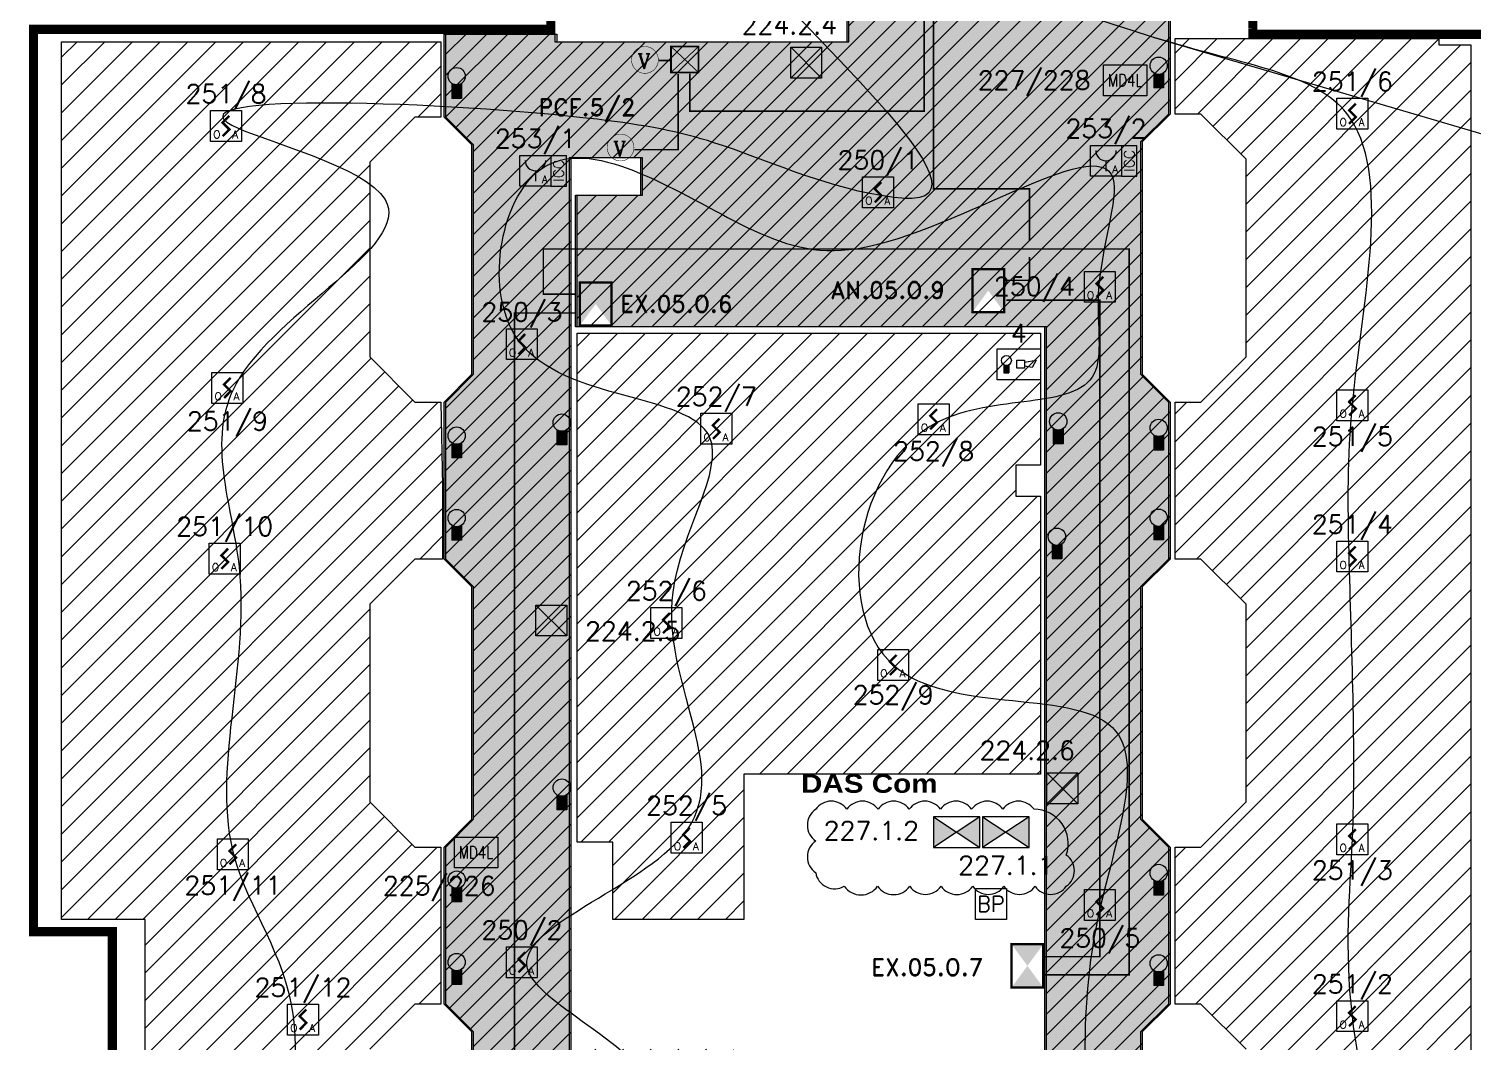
# Model space of a CAD drawing. Header units: millimetres. Extents: x 122.9 to 199.4, y 0.7 to 81.4.
# Drawn here: x 129.39 to 152.77, y 36.75 to 53.14 of the extents above; entities that cross this region are included whole.
import ezdxf
from ezdxf.enums import TextEntityAlignment as Align

# ---------------------------------------------------------------- set-up
doc = ezdxf.new("R2010")
doc.units = ezdxf.units.MM
doc.linetypes.add('SLD', pattern=[0])
for name, color, linetype in [('ATEIS MISE EN SECURITE', 7, 'Continuous'), ('ATEIS ZONES MES', 7, 'Continuous'), ('JCC-ADRESSAGE', 6, 'Continuous'), ('JCC-ALARME GENERALE SELECTIVE', 3, 'Continuous'), ('JCC-BOUTON POUSSOIR REARMEMENT CCF', 3, 'Continuous'), ('JCC-CCF', 6, 'Continuous'), ('JCC-COMMUN', 2, 'Continuous'), ('JCC-DECLENCHEUR MANUEL AVEC ISOLATEUR', 5, 'Continuous'), ('JCC-ELEMENT DEPORTE_4 L DAS', 1, 'Continuous'), ('JCC-FILERIE SDI', 6, 'Continuous'), ('JCC-INDICATEUR ACTION', 1, 'Continuous'), ('JCC-LOCAUX', 4, 'Continuous'), ('JCC-OPTIQUE_A', 1, 'Continuous'), ('JCC-REPETITEUR ALARME', 1, 'Continuous'), ('JCC-ZONING ZDA-ZDM', 5, 'Continuous')]:
    doc.layers.add(name, color=color, linetype=linetype)
doc.layers.add('JCC-MD4L', color=1, linetype='Continuous', lineweight=0)
doc.styles.add('ARIAL', font='')
doc.styles.add('HELVL', font='ROMAND.SHX')
doc.styles.add('LOCAUX', font='romans.shx', dxfattribs={"width": 0.75})
doc.styles.add('ROMANC', font='romanc')
doc.styles.get("Standard").update_dxf_attribs({"font": 'romans.shx'})
doc.styles.add('TEXTE', font='romans.shx')
doc.styles.get('ARIAL').set_extended_font_data('Arial Black')
pattern_1 = [(45, (130.7682, 5.9324), (-0.2245064, 0.2245064), [])]

# ---------------------------------------------------------------- blocks, each defined once
blk = doc.blocks.new('optique_a')
at = {"layer": 'JCC-OPTIQUE_A', "color": 0}
blk.add_lwpolyline([(-2.5, 2.5), (2.5, 2.5), (2.5, -2.5), (-2.5, -2.5)], close=True, dxfattribs=at)
at = {"layer": 'JCC-OPTIQUE_A', "color": 0, "const_width": 0.385}
blk.add_lwpolyline([(0.54, 1.63), (-0.54, 0.54), (0.54, -0.54), (-0.54, -1.63)], dxfattribs=at)
at = {"layer": 'JCC-ADRESSAGE', "style": 'TEXTE'}
blk.add_attdef('ADRESSE', text='', height=3, dxfattribs=at).set_placement((0, 5), align=Align.MIDDLE)
at = {"layer": 'JCC-LOCAUX', "style": 'LOCAUX', "width": 0.85, "flags": 8}
for p in [(0, 13.75), (0, 11.25), (0, 8.75)]:
    blk.add_attdef('PIECE', text='', height=1.75, dxfattribs=at).set_placement(p, align=Align.MIDDLE)
at = {"layer": 'JCC-OPTIQUE_A', "color": 0}
for s, p in [('O', (-1.5, -2)), ('A', (1.5, -2))]:
    blk.add_text(s, height=1.25, dxfattribs=at).set_placement(p, align=Align.CENTER)
blk = doc.blocks.new('alarme générale selective')
at = {"layer": 'JCC-ALARME GENERALE SELECTIVE', "color": 0}
for p, q in [((2.5, -2.5), (-2.5, 2.5)), ((-2.5, -2.5), (2.5, 2.5))]:
    blk.add_line(p, q, dxfattribs=at)
blk.add_lwpolyline([(-2.5, 2.5), (2.5, 2.5), (2.5, -2.5), (-2.5, -2.5)], close=True, dxfattribs=at)
at = {"layer": 'JCC-ADRESSAGE', "style": 'TEXTE'}
blk.add_attdef('ADRESSE', text='', height=3, dxfattribs=at).set_placement((0, 5), align=Align.MIDDLE)
at = {"layer": 'JCC-LOCAUX', "style": 'LOCAUX', "width": 0.85, "flags": 8}
for p in [(0, 13.75), (0, 11.25), (0, 8.75)]:
    blk.add_attdef('PIECE', text='', height=1.75, dxfattribs=at).set_placement(p, align=Align.MIDDLE)
blk = doc.blocks.new('clapet coupe feu_Réarm élect')
at = {"layer": 'JCC-CCF'}
h = blk.add_hatch(color=0, dxfattribs=at)
h.paths.add_polyline_path([(-3.76, 2.5), (-3.76, -2.5), (0, 0)])
h.paths.add_polyline_path([(3.76, 2.5), (0, 0), (3.76, -2.5)])
at = {"layer": 'JCC-CCF', "color": 0}
for p, q in [((3.76, 2.5), (-3.76, -2.5)), ((-3.76, 2.5), (3.76, -2.5))]:
    blk.add_line(p, q, dxfattribs=at)
blk.add_lwpolyline([(3.76, 2.5), (-3.76, 2.5), (-3.76, -2.5), (3.76, -2.5)], close=True, dxfattribs=at)
at = {"layer": 'JCC-ADRESSAGE', "style": 'TEXTE'}
blk.add_attdef('ADRESSE', text='', height=3, dxfattribs=at).set_placement((0, 5), align=Align.MIDDLE)
at = {"layer": 'JCC-LOCAUX', "style": 'LOCAUX', "width": 0.85, "flags": 8}
for p in [(0, 13.75), (0, 11.25), (0, 8.75)]:
    blk.add_attdef('PIECE', text='', height=1.75, dxfattribs=at).set_placement(p, align=Align.MIDDLE)
blk = doc.blocks.new('déclencheur manuel avec isolateur')
at = {"layer": 'JCC-DECLENCHEUR MANUEL AVEC ISOLATEUR', "color": 0}
for p, q in [((2.5, 2.5), (5.02, 2.5)), ((5.02, -2.5), (5.02, 2.5)), ((0, 0), (0, -1.66)), ((2.5, -2.5), (5.02, -2.5))]:
    blk.add_line(p, q, dxfattribs=at)
blk.add_lwpolyline([(-2.5, 2.5), (2.5, 2.5), (2.5, -2.5), (-2.5, -2.5)], close=True, dxfattribs=at)
blk.add_arc((0, 1.66), 1.66, 180, 0, dxfattribs=at)
at = {"layer": 'JCC-ADRESSAGE', "style": 'TEXTE'}
blk.add_attdef('ADRESSE', text='', height=3, dxfattribs=at).set_placement((0, 5), align=Align.MIDDLE)
at = {"layer": 'JCC-DECLENCHEUR MANUEL AVEC ISOLATEUR', "color": 0}
blk.add_text('ICC', height=1.668, rotation=90, dxfattribs=at).set_placement((3.76, 0), align=Align.MIDDLE_CENTER)
blk.add_text('A', height=1.25, dxfattribs=at).set_placement((1.5, -2), align=Align.CENTER)
at = {"layer": 'JCC-LOCAUX', "style": 'LOCAUX', "width": 0.85, "flags": 8}
for p in [(0, 13.75), (0, 11.25), (0, 8.75)]:
    blk.add_attdef('PIECE', text='', height=1.75, dxfattribs=at).set_placement(p, align=Align.MIDDLE)
blk = doc.blocks.new('indicateur action')
at = {"layer": 'JCC-INDICATEUR ACTION'}
blk.add_hatch(color=0, dxfattribs=at).paths.add_polyline_path([(0.8, -0.05, -0.315344), (-0.8, -0.05), (-0.8, -2.5), (0.8, -2.5)])
at = {"layer": 'JCC-INDICATEUR ACTION', "color": 0}
for p, q in [((-0.8, -0.05), (-0.8, -2.5)), ((0.8, -0.05), (0.8, -2.5)), ((0.8, -2.5), (-0.8, -2.5))]:
    blk.add_line(p, q, dxfattribs=at)
blk.add_circle((0, 1.1), 1.4, dxfattribs=at)
at = {"layer": 'JCC-ADRESSAGE', "style": 'TEXTE'}
blk.add_attdef('ADRESSE', text='', height=3, dxfattribs=at).set_placement((0, 5), align=Align.MIDDLE)
at = {"layer": 'JCC-LOCAUX', "lineweight": 0, "style": 'LOCAUX', "width": 0.75, "flags": 8}
for p in [(0, 13.75), (0, 11.25), (0, 8.75)]:
    blk.add_attdef('PIECE', text='', height=1.75, dxfattribs=at).set_placement(p, align=Align.MIDDLE)
blk = doc.blocks.new('répétiteur alarme')
at = {"layer": 'JCC-REPETITEUR ALARME'}
blk.add_hatch(color=0, dxfattribs=at).paths.add_polyline_path([(-1.6, -0.09, -0.267949), (-2.4, -0.09), (-2.4, -1.4), (-1.6, -1.4)])
at = {"layer": 'JCC-REPETITEUR ALARME', "color": 0}
for p, q in [((0.94, 0.32), (2.8, 0.65)), ((2.8, 0.65), (2.15, -0.53)), ((-2.4, -0.09), (-2.4, -1.4)), ((-2.4, -1.4), (-1.6, -1.4)), ((-1.6, -0.09), (-1.6, -1.4)), ((2.15, -0.53), (0.94, -0.32))]:
    blk.add_line(p, q, dxfattribs=at)
for points in [[(-3.5, 2.5), (3.5, 2.5), (3.5, -2.5), (-3.5, -2.5)], [(-0.34, 0.64), (0.94, 0.64), (0.94, -0.64), (-0.34, -0.64)]]:
    blk.add_lwpolyline(points, close=True, dxfattribs=at)
blk.add_circle((-2, 0.6), 0.8, dxfattribs=at)
at = {"layer": 'JCC-ADRESSAGE', "style": 'TEXTE'}
blk.add_attdef('ADRESSE', text='', height=3, dxfattribs=at).set_placement((0, 5), align=Align.MIDDLE)
at = {"layer": 'JCC-LOCAUX', "style": 'LOCAUX', "width": 0.85, "flags": 8}
for p in [(0, 13.75), (0, 11.25), (0, 8.75)]:
    blk.add_attdef('PIECE', text='', height=1.75, dxfattribs=at).set_placement(p, align=Align.MIDDLE)
blk = doc.blocks.new('MD4L')
at = {"layer": 'JCC-ELEMENT DEPORTE_4 L DAS', "color": 0}
blk.add_lwpolyline([(-3.5, 2.5), (3.5, 2.5), (3.5, -2.5), (-3.5, -2.5)], close=True, dxfattribs=at)
at = {"layer": 'JCC-ADRESSAGE', "style": 'TEXTE'}
blk.add_attdef('ADRESSE', text='', height=3, dxfattribs=at).set_placement((0, 5), align=Align.MIDDLE)
at = {"layer": 'JCC-ELEMENT DEPORTE_4 L DAS', "color": 0, "width": 0.8}
blk.add_text('MD4L', height=2, dxfattribs=at).set_placement((0, 0), align=Align.MIDDLE_CENTER)
blk = doc.blocks.new('commun')
at = {"layer": 'JCC-COMMUN', "color": 0}
blk.add_lwpolyline([(-2.5, 2.5), (2.5, 2.5), (2.5, -2.5), (-2.5, -2.5)], close=True, dxfattribs=at)
at = {"layer": 'JCC-ADRESSAGE', "style": 'TEXTE'}
blk.add_attdef('ADRESSE', text='', height=3, dxfattribs=at).set_placement((0, 5), align=Align.MIDDLE)
at = {"layer": 'JCC-COMMUN', "color": 0, "style": 'TEXTE'}
blk.add_attdef('GENRE', text='', height=2.5, dxfattribs=at).set_placement((0, 0), align=Align.MIDDLE)
at = {"layer": 'JCC-LOCAUX', "style": 'LOCAUX', "width": 0.85, "flags": 8}
for p in [(0, 13.75), (0, 11.25), (0, 8.75)]:
    blk.add_attdef('PIECE', text='', height=1.75, dxfattribs=at).set_placement(p, align=Align.MIDDLE)
blk = doc.blocks.new("VOLETS D'AMENEE D'AIR DESENFUMAGE")
at = {"color": 3, "linetype": 'SLD', "const_width": 0.373}
blk.add_lwpolyline([(0, 5.12), (0, 0), (6.97, 0), (6.97, 5.12)], close=True, dxfattribs=at)
at = {"color": 3, "linetype": 'SLD'}
blk.add_solid([(0, 5.12), (0, 0), (6.97, 0), (6.97, 5.12)], dxfattribs=at)
blk = doc.blocks.new("VOLETS D'EXTRACTION DE DESENFUMAGE")
at = {"color": 1, "linetype": 'SLD', "const_width": 0.373}
blk.add_lwpolyline([(0, 5.12), (0, 0), (6.97, 0), (6.97, 5.12)], close=True, dxfattribs=at)
at = {"color": 1, "linetype": 'SLD'}
blk.add_solid([(0, 5.12), (0, 0), (6.97, 0), (6.97, 5.12)], dxfattribs=at)
blk = doc.blocks.new('VENTOUSE ELECTROMANETIQUE A RUPTURE')
at = {"color": 4, "linetype": 'Continuous', "const_width": 0.00535}
blk.add_lwpolyline([(-0.142, 0, 1), (0.142, 0, 1)], format="xyb", close=True, dxfattribs=at)
at = {"color": 1, "linetype": 'SLD', "style": 'ROMANC'}
blk.add_text('V', height=0.16, dxfattribs=at).set_placement((-0.077, -0.096))
blk = doc.blocks.new('BOITE DE RACCORDEMENT PCF')
at = {"color": 3, "linetype": 'Continuous', "const_width": 0.02}
blk.add_lwpolyline([(0, 0.275), (0, 0), (0.292, 0), (0.292, 0.275)], close=True, dxfattribs=at)
at = {"color": 3, "linetype": 'Continuous', "const_width": 0.01}
for points in [[(0.292, 0), (0, 0.275)], [(0.292, 0.275), (0, 0)]]:
    blk.add_lwpolyline(points, dxfattribs=at)

msp = doc.modelspace()

# ---------------------------------------------------------------- hatches: boundary and pattern name
at = {"layer": 'ATEIS ZONES MES'}
h = msp.add_hatch(dxfattribs=at)
h.set_pattern_fill('DOTS', color=5, scale=0.1, style=0)
h.set_pattern_definition([(0, (186.90556, 5.93238), (0.079375, 0.15875), [0, -0.15875])])
h.paths.add_polyline_path([(145.84, 48.317), (145.84, 31.483), (147.84, 31.483), (147.84, 32.702), (147.39, 33.152), (147.39, 36.913), (147.84, 37.363), (147.84, 39.903), (147.39, 40.352), (147.39, 44.113), (147.84, 44.563), (147.84, 47.103), (147.39, 47.553), (147.39, 51.313), (147.84, 51.763), (147.84, 53.432), (149.44, 53.432), (149.44, 54.912), (145.02, 54.912), (145.02, 58.267), (143.09, 58.267), (143.09, 55.002), (142.64, 54.552), (142.64, 52.932), (137.91, 52.932), (137.91, 53.057), (136.115, 53.057), (136.115, 51.713), (136.565, 51.263), (136.565, 47.552), (136.115, 47.103), (136.115, 44.563), (136.565, 44.113), (136.565, 40.353), (136.115, 39.903), (136.115, 37.363), (136.565, 36.913), (136.565, 33.153), (136.115, 32.703), (136.115, 31.483), (136.4, 31.483), (136.4, 30.863), (138.14, 30.863), (138.14, 31.732), (139.239, 31.732), (139.239, 33.333), (138.14, 33.333), (138.14, 51.052), (139.3, 51.052), (139.3, 50.452), (138.24, 50.452), (138.24, 48.317)])
at = {"layer": 'JCC-ZONING ZDA-ZDM'}
h = msp.add_hatch(dxfattribs=at)
h.set_pattern_fill('ANSI31', color=56, scale=0.075, style=0)
h.set_pattern_definition([(45, (130.76821, 5.93238), (-0.1683798, 0.1683798), [])])
h.paths.add_polyline_path([(145.868, 48.317), (145.868, 31.483), (147.868, 31.483), (147.868, 32.702), (147.418, 33.152), (147.418, 36.913), (147.868, 37.363), (147.868, 39.903), (147.418, 40.352), (147.418, 44.113), (147.868, 44.563), (147.868, 47.103), (147.418, 47.553), (147.418, 51.313), (147.868, 51.763), (147.868, 53.432), (149.468, 53.432), (149.468, 54.912), (145.048, 54.912), (145.048, 58.267), (143.118, 58.267), (143.118, 55.002), (142.668, 54.552), (142.668, 52.932), (137.938, 52.932), (137.938, 53.057), (136.143, 53.057), (136.143, 51.713), (136.593, 51.263), (136.593, 47.552), (136.143, 47.103), (136.143, 44.563), (136.593, 44.113), (136.593, 40.353), (136.143, 39.903), (136.143, 37.363), (136.593, 36.913), (136.593, 33.153), (136.143, 32.703), (136.143, 31.483), (136.428, 31.483), (136.428, 30.863), (138.168, 30.863), (138.168, 31.732), (139.268, 31.732), (139.268, 33.333), (138.168, 33.333), (138.168, 51.052), (139.328, 51.052), (139.328, 50.452), (138.268, 50.452), (138.268, 48.317)])
h = msp.add_hatch(dxfattribs=at)
h.set_pattern_fill('ANSI31', color=4, scale=0.1, style=0)
h.set_pattern_definition(pattern_1)
edge = h.paths.add_edge_path()
edge.add_line((129.923, 52.932), (136.063, 52.932))
edge.add_line((136.063, 52.932), (136.063, 51.713))
edge.add_line((136.063, 51.713), (135.643, 51.713))
edge.add_line((135.643, 51.713), (134.913, 50.983))
edge.add_line((134.913, 50.983), (134.913, 47.833))
edge.add_line((134.913, 47.833), (135.643, 47.103))
edge.add_line((135.643, 47.103), (136.063, 47.103))
edge.add_line((136.063, 47.103), (136.091, 45.739))
edge.add_line((136.091, 45.739), (136.091, 44.563))
edge.add_line((136.091, 44.563), (135.643, 44.563))
edge.add_line((135.643, 44.563), (134.913, 43.833))
edge.add_line((134.913, 43.833), (134.913, 40.633))
edge.add_line((134.913, 40.633), (135.643, 39.903))
edge.add_line((135.643, 39.903), (136.063, 39.903))
edge.add_line((136.063, 39.903), (136.063, 38.683))
edge.add_line((136.063, 38.683), (136.063, 37.363))
edge.add_line((136.063, 37.363), (135.643, 37.363))
edge.add_line((135.643, 37.363), (134.913, 36.633))
edge.add_line((134.913, 36.633), (134.913, 33.433))
edge.add_line((134.913, 33.433), (135.643, 32.703))
edge.add_line((135.643, 32.703), (136.063, 32.703))
edge.add_line((136.063, 32.703), (136.063, 31.483))
edge.add_line((136.063, 31.483), (131.818, 31.483))
edge.add_line((131.818, 31.483), (131.818, 31.682))
edge.add_line((131.818, 31.682), (131.318, 31.682))
edge.add_line((131.318, 31.682), (131.318, 31.558))
edge.add_line((131.318, 31.558), (131.273, 31.558))
edge.add_line((131.273, 31.558), (131.273, 38.532))
edge.add_line((131.273, 38.532), (131.273, 38.732))
edge.add_line((131.273, 38.732), (129.923, 38.732))
edge.add_line((129.923, 38.732), (129.923, 52.932))
h = msp.add_hatch(dxfattribs=at)
h.set_pattern_fill('ANSI31', color=4, scale=0.1, style=0)
h.set_pattern_definition(pattern_1)
h.paths.add_polyline_path([(147.948, 52.982), (152.219, 52.982), (152.219, 52.882), (152.738, 52.882), (152.738, 31.558), (152.668, 31.558), (152.668, 31.682), (152.193, 31.682), (152.193, 31.482), (147.948, 31.483), (147.948, 32.681), (147.948, 32.702), (148.368, 32.702), (148.45, 32.785), (149.098, 33.432), (149.098, 36.633), (148.368, 37.363), (147.948, 37.363), (147.948, 38.757), (147.948, 39.902), (148.368, 39.902), (149.098, 40.632), (149.098, 43.833), (148.368, 44.563), (147.948, 44.563), (147.948, 47.103), (148.368, 47.103), (148.45, 47.185), (149.098, 47.833), (149.098, 51.033), (148.368, 51.763), (147.948, 51.763)])
h = msp.add_hatch(dxfattribs=at)
h.set_pattern_fill('ANSI31', color=31, scale=0.1, style=0)
h.set_pattern_definition(pattern_1)
h.paths.add_polyline_path([(140.366, 36.633), (138.268, 36.633), (138.268, 33.433), (139.368, 33.433), (139.368, 31.732), (139.828, 31.732), (139.828, 31.282), (141.268, 31.282), (141.268, 34.933), (141.273, 36.61)])
h.paths.add_polyline_path([(138.268, 39.982), (138.848, 39.982), (138.848, 38.732), (140.968, 38.732), (140.968, 41.082), (145.768, 41.082), (145.768, 45.582), (145.368, 45.582), (145.368, 46.082), (145.768, 46.082), (145.768, 48.217), (138.268, 48.217)])

# ---------------------------------------------------------------- linework, layer by layer
at = {"layer": 'ATEIS MISE EN SECURITE', "color": 6, "const_width": 0.025}
for points in [[(140.092, 52.414), (140.092, 51.808), (143.887, 51.808), (143.887, 68.1)], [(139.774, 52.628), (139.592, 52.628)], [(139.904, 52.409), (139.904, 51.185), (139.193, 51.185)]]:
    msp.add_lwpolyline(points, dxfattribs=at)
at = {"layer": 'ATEIS MISE EN SECURITE', "color": 3, "const_width": 0.025}
for points in [[(144.518, 61.585), (144.039, 61.585), (144.039, 50.551), (145.59, 50.551), (145.59, 49.708)], [(145.807, 37.834), (147.206, 37.834), (147.206, 49.578), (137.722, 49.578), (137.722, 48.848), (138.245, 48.848)], [(145.59, 49.449), (145.59, 49.072), (145.18, 49.072)], [(145.816, 38.128), (146.73, 38.128), (146.73, 48.751), (145.218, 48.751)], [(138.245, 48.544), (137.254, 48.544), (137.254, 33.989), (138.125, 33.989)]]:
    msp.add_lwpolyline(points, dxfattribs=at)
at = {"layer": 'ATEIS ZONES MES', "color": 5}
msp.add_line((158.893, 49.674), (147.6, 53.002), dxfattribs=at)
for points in [[(136.565, 33.153), (136.565, 36.913), (136.115, 37.363), (136.115, 39.903), (136.565, 40.353), (136.565, 44.113), (136.115, 44.563), (136.115, 47.103), (136.565, 47.552), (136.565, 51.263), (136.115, 51.713), (136.115, 53.057), (137.91, 53.057), (137.91, 52.932), (142.64, 52.932), (142.64, 54.552)], [(147.84, 53.432), (147.84, 51.763), (147.39, 51.313), (147.39, 47.553), (147.84, 47.103), (147.84, 44.623), (147.84, 44.563), (147.39, 44.113), (147.39, 40.352), (147.84, 39.903), (147.84, 37.363), (147.39, 36.913), (147.39, 33.152), (147.84, 32.702), (147.84, 31.483), (147.39, 31.483), (145.934, 31.483), (145.84, 31.483), (145.84, 31.732)], [(145.84, 31.732), (145.84, 48.317), (138.24, 48.317), (138.24, 50.452), (139.3, 50.452), (139.3, 51.052), (138.14, 51.052), (138.14, 33.333)]]:
    msp.add_lwpolyline(points, dxfattribs=at)
at = {"layer": 'JCC-CCF'}
msp.add_lwpolyline([(145.665, 40.513, 0.520567), (145.16, 40.513, 0.520567), (144.655, 40.513, 0.520567), (144.15, 40.513, 0.520567), (143.645, 40.513, 0.520567), (143.14, 40.513, 0.520567), (142.635, 40.513, 0.520567), (142.13, 40.513, 0.520567), (142.13, 40, 0.520567), (142.13, 39.487, 0.520567), (142.593, 39.268, 0.520567), (143.132, 39.268, 0.520567), (143.654, 39.268, 0.520567), (144.159, 39.268, 0.520567), (144.672, 39.268, 0.520567), (145.177, 39.268, 0.520567), (145.682, 39.268, 0.520567), (146.187, 39.268, 0.520567), (146.187, 39.773, 0.520567)], format="xyb", close=True, dxfattribs=at)
at = {"layer": 'JCC-FILERIE SDI', "color": 1, "start_tangent": (0, 1), "end_tangent": (0, -1)}
msp.add_spline([(145.728, 32.707), (145.616, 34.011), (150.738, 32.718), (150.819, 37.166), (150.819, 40.027), (150.765, 44.658), (150.819, 47.05), (150.728, 51.772), (147.868, 52.923), (140.731, 54.615), (143.693, 50.396), (143.194, 50.442), (140.484, 51.299), (138.591, 51.677), (132.677, 51.582), (135.161, 50.377), (132.747, 47.398), (132.795, 44.434), (132.724, 39.721), (133.67, 37.168), (133.67, 32.652), (136.012, 32.817), (140.484, 32.675), (139.703, 34.165), (139.632, 35.796), (137.456, 37.995), (140.058, 40.194), (139.822, 44.024), (140.412, 46.539), (137.337, 48.076), (137.679, 50.868), (140.913, 49.983), (142.666, 49.568), (146.942, 50.724), (146.706, 48.856), (146.635, 47.556), (144.103, 46.775), (143.385, 42.849), (146.992, 41.772), (146.73, 38.895), (146.486, 36.387)], degree=3, dxfattribs=at)
at = {"layer": 'JCC-ZONING ZDA-ZDM', "const_width": 0.15}
for points in [[(137.843, 56.679), (137.843, 53.132), (129.468, 53.132), (129.468, 38.532), (130.743, 38.532), (130.743, 31.533), (131.668, 31.533), (131.668, 31.533), (131.668, 31.533), (131.668, 31.533), (131.668, 31.533), (131.668, 31.533), (136.294, 31.533), (136.294, 30.845), (138.046, 30.845), (138.046, 31.111), (138.046, 31.312), (145.718, 31.306), (145.718, 31.482), (153.148, 31.482), (153.148, 53.052), (149.208, 53.052), (149.207, 53.152)], [(149.207, 53.152), (149.207, 54.942)]]:
    msp.add_lwpolyline(points, dxfattribs=at)
at = {"layer": 'JCC-ZONING ZDA-ZDM', "color": 56}
for points in [[(136.593, 33.153), (136.593, 36.913), (136.143, 37.363), (136.143, 39.903), (136.593, 40.353), (136.593, 44.113), (136.143, 44.563), (136.143, 47.103), (136.593, 47.552), (136.593, 51.263), (136.143, 51.713), (136.143, 53.057), (137.938, 53.057), (137.938, 52.932), (142.668, 52.932), (142.668, 54.552)], [(147.868, 53.432), (147.868, 51.763), (147.418, 51.313), (147.418, 47.553), (147.868, 47.103), (147.868, 44.623), (147.868, 44.563), (147.418, 44.113), (147.418, 40.352), (147.868, 39.903), (147.868, 37.363), (147.418, 36.913), (147.418, 33.152), (147.868, 32.702), (147.868, 31.483), (147.418, 31.483), (145.963, 31.483), (145.868, 31.483), (145.868, 31.732)], [(145.868, 31.732), (145.868, 48.317), (138.268, 48.317), (138.268, 50.452), (139.328, 50.452), (139.328, 51.052), (138.168, 51.052), (138.168, 33.333)]]:
    msp.add_lwpolyline(points, dxfattribs=at)
at = {"layer": 'JCC-ZONING ZDA-ZDM', "color": 4}
for points in [[(129.923, 52.932), (136.063, 52.932), (136.063, 51.713), (135.643, 51.713), (134.913, 50.983), (134.913, 47.833), (135.643, 47.103), (136.063, 47.103), (136.091, 45.739), (136.091, 44.563), (135.643, 44.563), (134.913, 43.833), (134.913, 40.633), (135.643, 39.903), (136.063, 39.903), (136.063, 38.683), (136.063, 37.363), (135.643, 37.363), (134.913, 36.633)], [(131.273, 31.558), (131.273, 38.532), (131.273, 38.732), (129.923, 38.732), (129.923, 52.932)], [(147.948, 52.982), (152.219, 52.982), (152.219, 52.882), (152.738, 52.882), (152.738, 31.558)], [(149.098, 36.633), (148.368, 37.363), (147.948, 37.363), (147.948, 38.757), (147.948, 39.902), (148.368, 39.902), (149.098, 40.632), (149.098, 43.833), (148.368, 44.563), (147.948, 44.563), (147.948, 47.103), (148.368, 47.103), (148.45, 47.185), (149.098, 47.833), (149.098, 51.033), (148.368, 51.763), (147.948, 51.763), (147.948, 52.982)]]:
    msp.add_lwpolyline(points, dxfattribs=at)
at = {"layer": 'JCC-ZONING ZDA-ZDM', "color": 31}
for points in [[(138.268, 39.982), (138.268, 48.217), (145.768, 48.217), (145.768, 46.082), (145.368, 46.082), (145.368, 45.582), (145.768, 45.582), (145.768, 41.082)], [(145.768, 41.082), (145.768, 41.082), (145.768, 41.082), (145.768, 41.082), (140.968, 41.082), (140.968, 38.732), (139.366, 38.732)], [(139.366, 38.732), (138.848, 38.732), (138.848, 39.982), (138.268, 39.982)]]:
    msp.add_lwpolyline(points, dxfattribs=at)

# ---------------------------------------------------------------- block references
at = {"layer": 'ATEIS MISE EN SECURITE', "linetype": 'Continuous', "xscale": 1.5274875, "yscale": 1.5274875, "zscale": 1.5274875}
for name, p in [('VENTOUSE ELECTROMANETIQUE A RUPTURE', (139.366, 52.638)), ('BOITE DE RACCORDEMENT PCF', (139.788, 52.435)), ('VENTOUSE ELECTROMANETIQUE A RUPTURE', (138.971, 51.221))]:
    msp.add_blockref(name, p, dxfattribs=at)
at = {"layer": 'ATEIS MISE EN SECURITE', "linetype": 'Continuous', "xscale": 0.1, "yscale": 0.1, "zscale": 0.1, "rotation": 90}
for name, p in [("VOLETS D'AMENEE D'AIR DESENFUMAGE", (145.18, 48.556)), ("VOLETS D'EXTRACTION DE DESENFUMAGE", (138.825, 48.34)), ("VOLETS D'EXTRACTION DE DESENFUMAGE", (145.814, 37.632))]:
    msp.add_blockref(name, p, dxfattribs=at)
at = {"layer": 'JCC-ALARME GENERALE SELECTIVE', "lineweight": 0}
ref = msp.add_blockref('alarme générale selective', (141.976, 52.595), dxfattribs=dict(at, xscale=0.1000000000000014, yscale=0.1000000000000014))
ref.add_attrib('ADRESSE', '224.2.4', dxfattribs={"layer": 'JCC-ADRESSAGE', "height": 0.3, "style": 'TEXTE'}).set_placement((141.704, 53.207), align=Align.MIDDLE)
ref = msp.add_blockref('alarme générale selective', (137.851, 43.568), dxfattribs=dict(at, xscale=0.1000000000000014, yscale=0.1000000000000014))
ref.add_attrib('ADRESSE', '224.2.5', dxfattribs={"layer": 'JCC-ADRESSAGE', "height": 0.3, "style": 'TEXTE'}).set_placement((139.168, 43.397), align=Align.MIDDLE)
ref = msp.add_blockref('alarme générale selective', (146.125, 40.854), dxfattribs=dict(at, xscale=0.1000000000000014, yscale=0.1000000000000014))
ref.add_attrib('ADRESSE', '224.2.6', dxfattribs={"layer": 'JCC-ADRESSAGE', "height": 0.3, "style": 'TEXTE'}).set_placement((145.555, 41.467), align=Align.MIDDLE)
at = {"layer": 'JCC-BOUTON POUSSOIR REARMEMENT CCF', "xscale": 0.1000000000000014, "yscale": 0.1000000000000014}
msp.add_blockref('commun', (144.968, 38.982), dxfattribs=at).add_auto_attribs({'GENRE': 'BP'})
at = {"layer": 'JCC-CCF', "lineweight": 0}
ref = msp.add_blockref('clapet coupe feu_Réarm élect', (144.411, 40.144), dxfattribs=dict(at, xscale=0.09999999999999432, yscale=0.09999999999999432))
ref.add_attrib('ADRESSE', '227.1.2', dxfattribs={"layer": 'JCC-ADRESSAGE', "height": 0.3, "style": 'TEXTE'}).set_placement((143.031, 40.168), align=Align.MIDDLE)
ref = msp.add_blockref('clapet coupe feu_Réarm élect', (145.208, 40.144), dxfattribs=dict(at, xscale=0.09999999999999432, yscale=0.09999999999999432))
ref.add_attrib('ADRESSE', '227.1.1', dxfattribs={"layer": 'JCC-ADRESSAGE', "height": 0.3, "style": 'TEXTE'}).set_placement((145.208, 39.607), align=Align.MIDDLE)
at = {"layer": 'JCC-DECLENCHEUR MANUEL AVEC ISOLATEUR', "xscale": 0.1000000000000014, "yscale": 0.1000000000000014}
for p, values in [((146.83, 51.006), {'ADRESSE': '253/2'}), ((137.593, 50.844), {'ADRESSE': '253/1'})]:
    msp.add_blockref('déclencheur manuel avec isolateur', p, dxfattribs=at).add_auto_attribs(values)
at = {"layer": 'JCC-INDICATEUR ACTION', "lineweight": 0, "xscale": 0.1000000000000014, "yscale": 0.1000000000000014}
for p in [(147.683, 52.434), (136.318, 52.265), (138.02, 46.66), (146.057, 46.679), (147.683, 46.575), (136.318, 46.449), (136.318, 45.116), (147.683, 45.121), (146.036, 44.814), (138.02, 40.754), (136.318, 39.265), (147.683, 39.373), (136.318, 37.931), (147.683, 37.911)]:
    msp.add_blockref('indicateur action', p, dxfattribs=at)
at = {"layer": 'JCC-MD4L', "lineweight": 0}
ref = msp.add_blockref('MD4L', (147.142, 52.309), dxfattribs=dict(at, xscale=0.1000000000000014, yscale=0.1000000000000014))
ref.add_attrib('ADRESSE', '227/228', dxfattribs={"layer": 'JCC-ADRESSAGE', "height": 0.3, "style": 'TEXTE'}).set_placement((145.666, 52.288), align=Align.MIDDLE)
ref = msp.add_blockref('MD4L', (136.632, 39.815), dxfattribs=dict(at, xscale=0.1000000000000014, yscale=0.1000000000000014))
ref.add_attrib('ADRESSE', '225/226', dxfattribs={"layer": 'JCC-ADRESSAGE', "height": 0.3, "style": 'TEXTE'}).set_placement((136.037, 39.253), align=Align.MIDDLE)
at = {"layer": 'JCC-OPTIQUE_A', "lineweight": 0}
for p, xscale, yscale, values in [((150.819, 51.768), 0.1000000000000014, 0.1000000000000014, {'ADRESSE': '251/6'}), ((132.584, 51.569), 0.1000000000000014, 0.1000000000000014, {'ADRESSE': '251/8'}), ((143.14, 50.497), 0.09999999999999432, 0.09999999999999432, {'ADRESSE': '250/1'}), ((137.374, 48.039), 0.09999999999999432, 0.09999999999999432, {'ADRESSE': '250/3'}), ((140.521, 46.671), 0.1000000000000014, 0.1000000000000014, {'ADRESSE': '252/7'}), ((132.563, 44.568), 0.1000000000000014, 0.1000000000000014, {'ADRESSE': '251/10'}), ((150.819, 44.603), 0.1000000000000014, 0.1000000000000014, {'ADRESSE': '251/4'}), ((139.713, 43.526), 0.1000000000000014, 0.1000000000000014, {'ADRESSE': '252/6'}), ((140.041, 40.053), 0.1000000000000014, 0.1000000000000014, {'ADRESSE': '252/5'}), ((137.374, 38.039), 0.09999999999999432, 0.09999999999999432, {'ADRESSE': '250/2'}), ((150.819, 37.166), 0.1000000000000014, 0.1000000000000014, {'ADRESSE': '251/2'}), ((133.831, 37.111), 0.1000000000000014, 0.1000000000000014, {'ADRESSE': '251/12'})]:
    msp.add_blockref('optique_a', p, dxfattribs=dict(at, xscale=xscale, yscale=yscale)).add_auto_attribs(values)
ref = msp.add_blockref('optique_a', (146.731, 48.966), dxfattribs=dict(at, xscale=0.09999999999999432, yscale=0.09999999999999432))
ref.add_attrib('ADRESSE', '250/4', dxfattribs={"layer": 'JCC-ADRESSAGE', "height": 0.3, "style": 'TEXTE'}).set_placement((145.672, 48.954), align=Align.MIDDLE)
ref = msp.add_blockref('optique_a', (132.606, 47.331), dxfattribs=dict(at, xscale=0.1000000000000014, yscale=0.1000000000000014))
ref.add_attrib('ADRESSE', '251/9', dxfattribs={"layer": 'JCC-ADRESSAGE', "height": 0.3, "style": 'TEXTE'}).set_placement((132.606, 46.773), align=Align.MIDDLE)
ref = msp.add_blockref('optique_a', (150.819, 47.05), dxfattribs=dict(at, xscale=0.1000000000000014, yscale=0.1000000000000014))
ref.add_attrib('ADRESSE', '251/5', dxfattribs={"layer": 'JCC-ADRESSAGE', "height": 0.3, "style": 'TEXTE'}).set_placement((150.819, 46.525), align=Align.MIDDLE)
ref = msp.add_blockref('optique_a', (144.04, 46.824), dxfattribs=dict(at, xscale=0.1000000000000014, yscale=0.1000000000000014))
ref.add_attrib('ADRESSE', '252/8', dxfattribs={"layer": 'JCC-ADRESSAGE', "height": 0.3, "style": 'TEXTE'}).set_placement((144.04, 46.287), align=Align.MIDDLE)
ref = msp.add_blockref('optique_a', (143.385, 42.849), dxfattribs=dict(at, xscale=0.1000000000000014, yscale=0.1000000000000014))
ref.add_attrib('ADRESSE', '252/9', dxfattribs={"layer": 'JCC-ADRESSAGE', "height": 0.3, "style": 'TEXTE'}).set_placement((143.385, 42.343), align=Align.MIDDLE)
ref = msp.add_blockref('optique_a', (150.819, 40.027), dxfattribs=dict(at, xscale=0.1000000000000014, yscale=0.1000000000000014))
ref.add_attrib('ADRESSE', '251/3', dxfattribs={"layer": 'JCC-ADRESSAGE', "height": 0.3, "style": 'TEXTE'}).set_placement((150.819, 39.506), align=Align.MIDDLE)
ref = msp.add_blockref('optique_a', (132.694, 39.784), dxfattribs=dict(at, xscale=0.1000000000000014, yscale=0.1000000000000014))
ref.add_attrib('ADRESSE', '251/11', dxfattribs={"layer": 'JCC-ADRESSAGE', "height": 0.3, "style": 'TEXTE'}).set_placement((132.694, 39.261), align=Align.MIDDLE)
ref = msp.add_blockref('optique_a', (146.731, 38.966), dxfattribs=dict(at, xscale=0.09999999999999432, yscale=0.09999999999999432))
ref.add_attrib('ADRESSE', '250/5', dxfattribs={"layer": 'JCC-ADRESSAGE', "height": 0.3, "style": 'TEXTE'}).set_placement((146.731, 38.41), align=Align.MIDDLE)
at = {"layer": 'JCC-REPETITEUR ALARME', "xscale": 0.09999999999999432, "yscale": 0.09999999999999432, "zscale": 0.09999999999999432}
msp.add_blockref('répétiteur alarme', (145.418, 47.714), dxfattribs=at).add_auto_attribs({'ADRESSE': '4'})

# ---------------------------------------------------------------- texts
at = {"layer": 'ATEIS MISE EN SECURITE', "color": 0, "style": 'HELVL'}
for s, p in [('PCF.5/2', (137.646, 51.734)), ('AN.05.O.9', (142.373, 48.776)), ('EX.05.O.6', (138.968, 48.554)), ('EX.05.O.7', (143.031, 37.821))]:
    msp.add_text(s, height=0.2749, dxfattribs=at).set_placement(p)
at = {"layer": 'JCC-CCF', "lineweight": 0, "insert": (141.892, 41.08), "char_height": 0.3, "width": 20.85784, "attachment_point": 1, "style": 'ARIAL'}
msp.add_mtext('DAS Com', dxfattribs=at)

doc.saveas('drawing.dxf')
